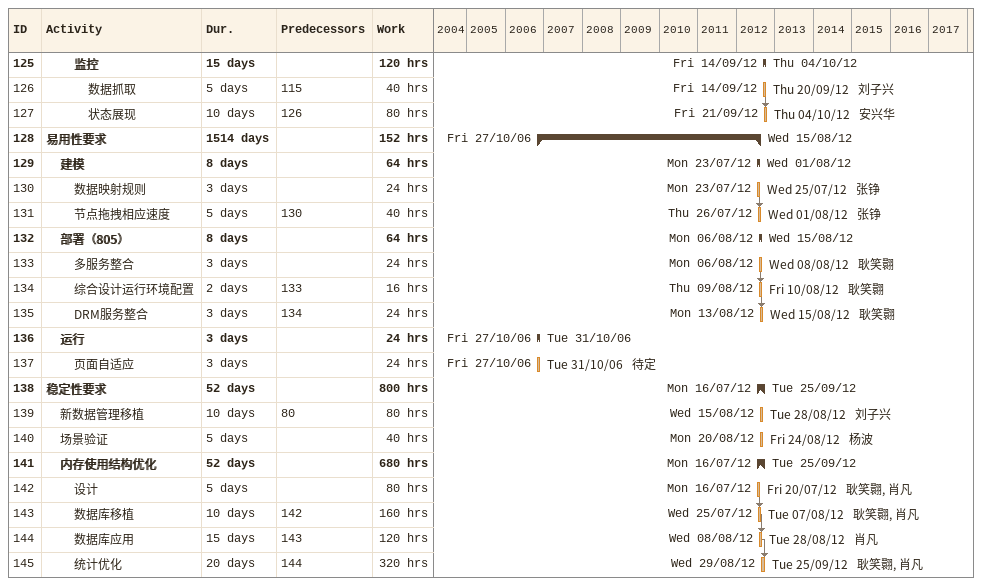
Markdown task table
| ID | Level | Task | Duration | Start | Finish | Predecessors | Resources | Work (h) |
|---|---|---|---|---|---|---|---|---|
| 125 | 3 | **监控** | 15d | 2012-09-14 | 2012-10-04 |  |  | 120 |
| 126 | 4 | 数据抓取 | 5d | 2012-09-14 | 2012-09-20 | 115 | 刘子兴 | 40 |
| 127 | 4 | 状态展现 | 10d | 2012-09-21 | 2012-10-04 | 126 | 安兴华 | 80 |
| 128 | 1 | **易用性要求** | 1514d | 2006-10-27 | 2012-08-15 |  |  | 152 |
| 129 | 2 | **建模** | 8d | 2012-07-23 | 2012-08-01 |  |  | 64 |
| 130 | 3 | 数据映射规则 | 3d | 2012-07-23 | 2012-07-25 |  | 张铮 | 24 |
| 131 | 3 | 节点拖拽相应速度 | 5d | 2012-07-26 | 2012-08-01 | 130 | 张铮 | 40 |
| 132 | 2 | **部署（805）** | 8d | 2012-08-06 | 2012-08-15 |  |  | 64 |
| 133 | 3 | 多服务整合 | 3d | 2012-08-06 | 2012-08-08 |  | 耿笑翾 | 24 |
| 134 | 3 | 综合设计运行环境配置 | 2d | 2012-08-09 | 2012-08-10 | 133 | 耿笑翾 | 16 |
| 135 | 3 | DRM服务整合 | 3d | 2012-08-13 | 2012-08-15 | 134 | 耿笑翾 | 24 |
| 136 | 2 | **运行** | 3d | 2006-10-27 | 2006-10-31 |  |  | 24 |
| 137 | 3 | 页面自适应 | 3d | 2006-10-27 | 2006-10-31 |  | 待定 | 24 |
| 138 | 1 | **稳定性要求** | 52d | 2012-07-16 | 2012-09-25 |  |  | 800 |
| 139 | 2 | 新数据管理移植 | 10d | 2012-08-15 | 2012-08-28 | 80 | 刘子兴 | 80 |
| 140 | 2 | 场景验证 | 5d | 2012-08-20 | 2012-08-24 |  | 杨波 | 40 |
| 141 | 2 | **内存使用结构优化** | 52d | 2012-07-16 | 2012-09-25 |  |  | 680 |
| 142 | 3 | 设计 | 5d | 2012-07-16 | 2012-07-20 |  | 耿笑翾, 肖凡 | 80 |
| 143 | 3 | 数据库移植 | 10d | 2012-07-25 | 2012-08-07 | 142 | 耿笑翾, 肖凡 | 160 |
| 144 | 3 | 数据库应用 | 15d | 2012-08-08 | 2012-08-28 | 143 | 肖凡 | 120 |
| 145 | 3 | 统计优化 | 20d | 2012-08-29 | 2012-09-25 | 144 | 耿笑翾, 肖凡 | 320 |
